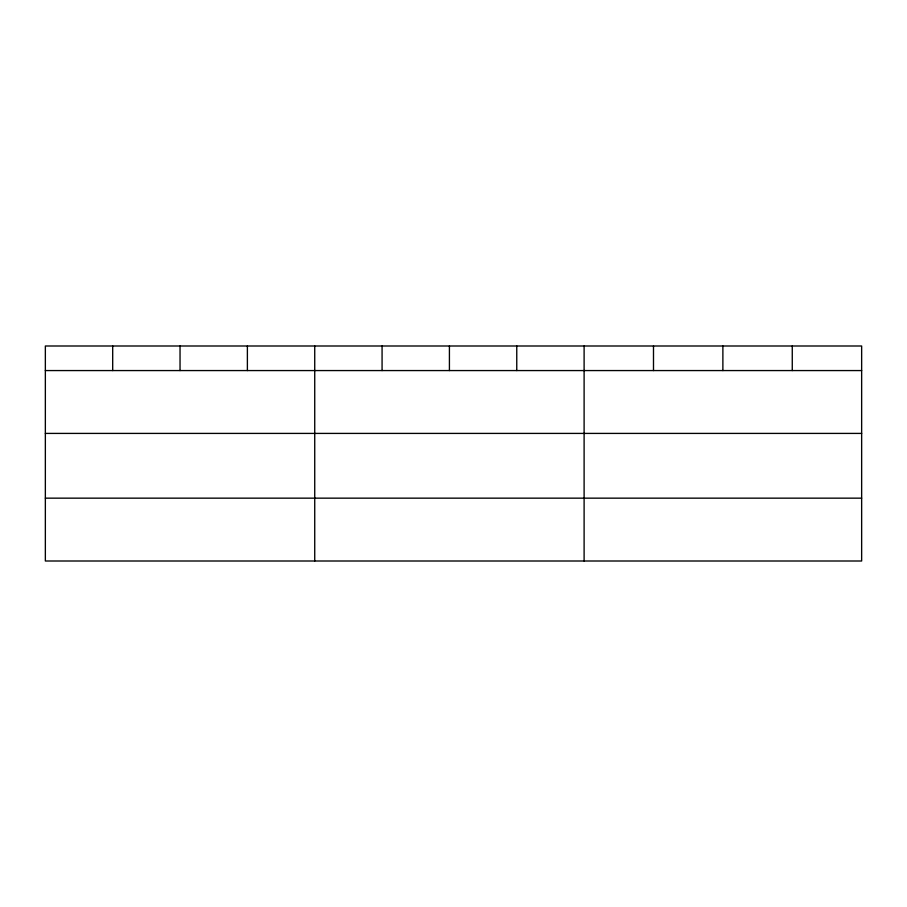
<?xml version="1.0" encoding="UTF-8"?>
<svg xmlns="http://www.w3.org/2000/svg" width="907" height="907" viewBox="0 0 907 907"><rect width="100%" height="100%" fill="white"/><g stroke="black" fill="none" stroke-linecap="round" stroke-linejoin="round"><path stroke-width="1.36" d="M861.65 433.41L861.65 345.998L45.35 345.998L45.35 561.002L861.65 561.002L861.65 433.41L45.35 433.41M45.35 370.566L861.65 370.566M45.35 498.158L861.65 498.158M792.264 345.998L792.264 370.566M722.879 345.998L722.879 370.566M653.494 345.998L653.494 370.566M584.108 345.998L584.108 561.002M516.763 345.998L516.763 370.566M449.418 345.998L449.418 370.566M382.074 345.998L382.074 370.566M314.729 345.998L314.729 561.002M247.384 345.998L247.384 370.566M180.04 345.998L180.04 370.566M112.695 345.998L112.695 370.566"/></g></svg>
